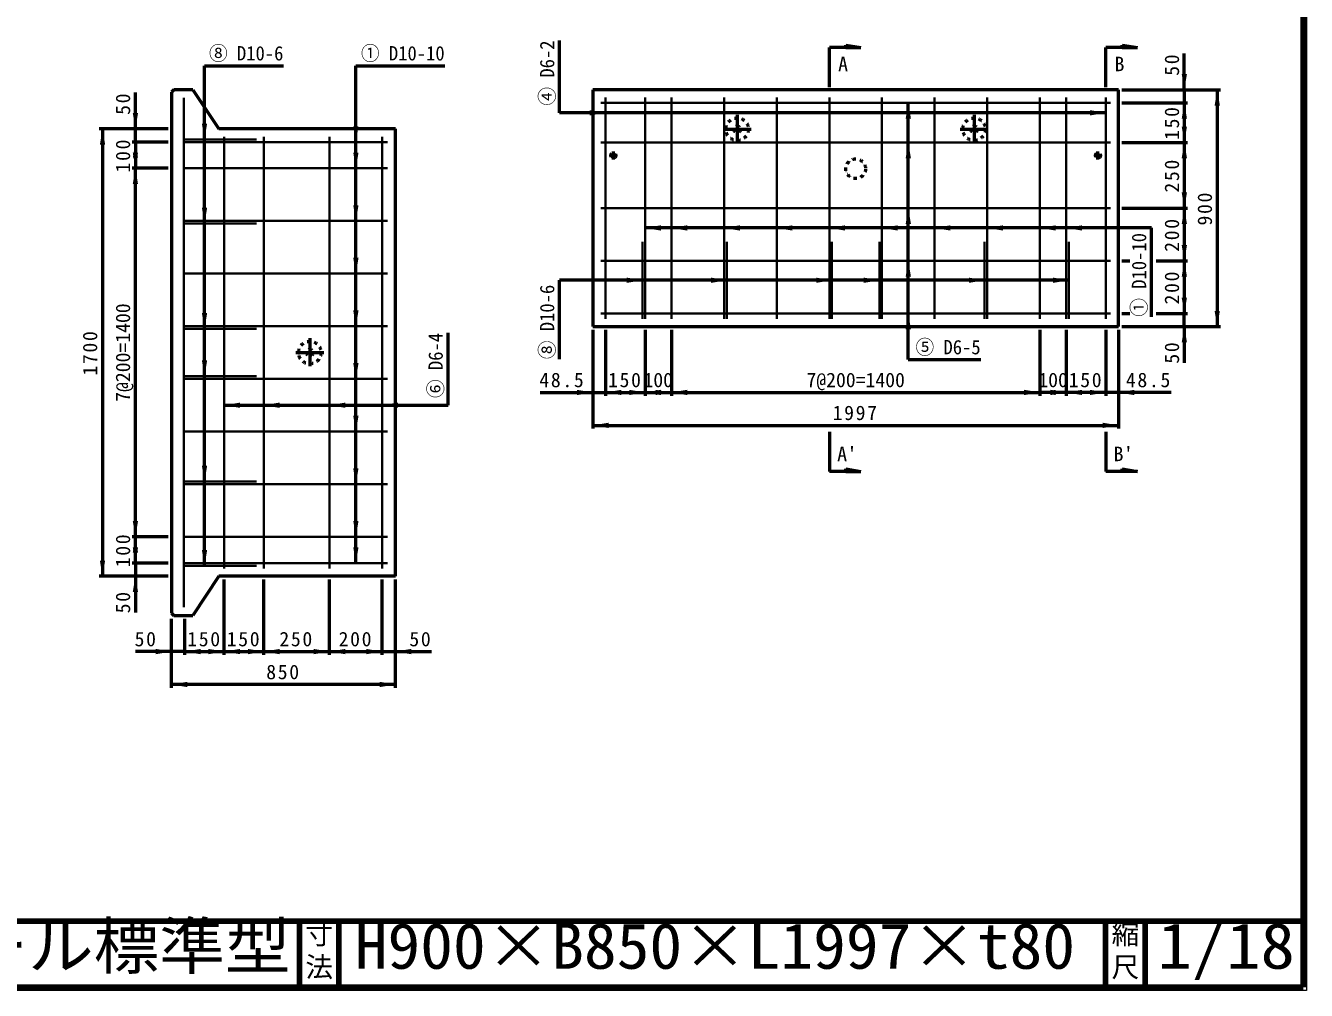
# Model space of a CAD drawing. Units: millimetres, scale not verified, with parts at other scales. Extents: x 100 to 4105, y 100 to 2870.
# Drawn here: x 2159 to 4105, y 100 to 1566 of the extents above; entities that cross this region are included whole.
import ezdxf
from ezdxf.enums import TextEntityAlignment as Align

# ---------------------------------------------------------------- set-up
doc = ezdxf.new("R2010")
doc.units = ezdxf.units.MM
doc.header["$LTSCALE"] = 5
doc.linetypes.add('USER2', pattern=[13.4, 10, -1.2, 1, -1.2])
doc.linetypes.add('USER3', pattern=[2.2, 1, -1.2])
doc.layers.add('V-nasSTD', color=7, linetype='Continuous', lineweight=50)
doc.styles.add('ＭＳ ゴシック', font='')
doc.styles.get('ＭＳ ゴシック').set_extended_font_data('MS Gothic')

msp = doc.modelspace()

# ---------------------------------------------------------------- hatches: boundary and pattern name
at = {"layer": 'V-nasSTD'}
for points in [[(3919.544, 1492.717), (3923.544, 1492.717), (3919.544, 1468.717), (3915.544, 1492.717)], [(3969.544, 1444.717), (3973.544, 1444.717), (3969.544, 1468.717), (3965.544, 1444.717)], [(3500.144, 1424.717), (3504.144, 1424.717), (3500.144, 1448.717), (3496.144, 1424.717)], [(3919.544, 1424.717), (3923.544, 1424.717), (3919.544, 1448.717), (3915.544, 1424.717)], [(2325.744, 1433.317), (2329.744, 1433.317), (2325.744, 1409.317), (2321.744, 1433.317)], [(3016.144, 1433.717), (3016.144, 1429.717), (3040.144, 1433.717), (3016.144, 1437.717)], [(3776.144, 1433.717), (3776.144, 1429.717), (3800.144, 1433.717), (3776.144, 1437.717)], [(2275.744, 1385.317), (2279.744, 1385.317), (2275.744, 1409.317), (2271.744, 1385.317)], [(2430.744, 1417.317), (2434.744, 1417.317), (2430.744, 1393.317), (2426.744, 1417.317)], [(2660.744, 1413.317), (2664.744, 1413.317), (2660.744, 1389.317), (2656.744, 1413.317)], [(3919.544, 1412.717), (3923.544, 1412.717), (3919.544, 1388.717), (3915.544, 1412.717)], [(2325.744, 1365.317), (2329.744, 1365.317), (2325.744, 1389.317), (2321.744, 1365.317)], [(3500.144, 1364.717), (3504.144, 1364.717), (3500.144, 1388.717), (3496.144, 1364.717)], [(3919.544, 1364.717), (3923.544, 1364.717), (3919.544, 1388.717), (3915.544, 1364.717)], [(2325.744, 1373.317), (2329.744, 1373.317), (2325.744, 1349.317), (2321.744, 1373.317)], [(2660.744, 1373.317), (2664.744, 1373.317), (2660.744, 1349.317), (2656.744, 1373.317)], [(2325.744, 1325.317), (2329.744, 1325.317), (2325.744, 1349.317), (2321.744, 1325.317)], [(3919.544, 1312.717), (3923.544, 1312.717), (3919.544, 1288.717), (3915.544, 1312.717)], [(2430.744, 1289.317), (2434.744, 1289.317), (2430.744, 1265.317), (2426.744, 1289.317)], [(2660.744, 1293.317), (2664.744, 1293.317), (2660.744, 1269.317), (2656.744, 1293.317)], [(3500.144, 1264.717), (3504.144, 1264.717), (3500.144, 1288.717), (3496.144, 1264.717)], [(3919.544, 1264.717), (3923.544, 1264.717), (3919.544, 1288.717), (3915.544, 1264.717)], [(3124.144, 1258.717), (3124.144, 1254.717), (3100.144, 1258.717), (3124.144, 1262.717)], [(3164.144, 1258.717), (3164.144, 1254.717), (3140.144, 1258.717), (3164.144, 1262.717)], [(3244.144, 1258.717), (3244.144, 1254.717), (3220.144, 1258.717), (3244.144, 1262.717)], [(3324.144, 1258.717), (3324.144, 1254.717), (3300.144, 1258.717), (3324.144, 1262.717)], [(3404.144, 1258.717), (3404.144, 1254.717), (3380.144, 1258.717), (3404.144, 1262.717)], [(3484.144, 1258.717), (3484.144, 1254.717), (3460.144, 1258.717), (3484.144, 1262.717)], [(3564.144, 1258.717), (3564.144, 1254.717), (3540.144, 1258.717), (3564.144, 1262.717)], [(3644.144, 1258.717), (3644.144, 1254.717), (3620.144, 1258.717), (3644.144, 1262.717)], [(3724.144, 1258.717), (3724.144, 1254.717), (3700.144, 1258.717), (3724.144, 1262.717)], [(3764.144, 1258.717), (3764.144, 1254.717), (3740.144, 1258.717), (3764.144, 1262.717)], [(3919.544, 1232.717), (3923.544, 1232.717), (3919.544, 1208.717), (3915.544, 1232.717)], [(2660.744, 1213.317), (2664.744, 1213.317), (2660.744, 1189.317), (2656.744, 1213.317)], [(3500.144, 1184.717), (3504.144, 1184.717), (3500.144, 1208.717), (3496.144, 1184.717)], [(3919.544, 1184.717), (3923.544, 1184.717), (3919.544, 1208.717), (3915.544, 1184.717)], [(3072.144, 1179.231), (3072.144, 1175.231), (3096.144, 1179.231), (3072.144, 1183.231)], [(3200.144, 1179.231), (3200.144, 1175.231), (3224.144, 1179.231), (3200.144, 1183.231)], [(3360.144, 1179.231), (3360.144, 1175.231), (3384.144, 1179.231), (3360.144, 1183.231)], [(3432.144, 1179.231), (3432.144, 1175.231), (3456.144, 1179.231), (3432.144, 1183.231)], [(3592.144, 1179.231), (3592.144, 1175.231), (3616.144, 1179.231), (3592.144, 1183.231)], [(3720.144, 1179.231), (3720.144, 1175.231), (3744.144, 1179.231), (3720.144, 1183.231)], [(3919.544, 1152.717), (3923.544, 1152.717), (3919.544, 1128.717), (3915.544, 1152.717)], [(2430.744, 1129.317), (2434.744, 1129.317), (2430.744, 1105.317), (2426.744, 1129.317)], [(2660.744, 1133.317), (2664.744, 1133.317), (2660.744, 1109.317), (2656.744, 1133.317)], [(3969.544, 1132.717), (3973.544, 1132.717), (3969.544, 1108.717), (3965.544, 1132.717)], [(3500.144, 1104.717), (3504.144, 1104.717), (3500.144, 1128.717), (3496.144, 1104.717)], [(3919.544, 1084.717), (3923.544, 1084.717), (3919.544, 1108.717), (3915.544, 1084.717)], [(2430.744, 1057.317), (2434.744, 1057.317), (2430.744, 1033.317), (2426.744, 1057.317)], [(2660.744, 1053.317), (2664.744, 1053.317), (2660.744, 1029.317), (2656.744, 1053.317)], [(2996.744, 1008.717), (2996.744, 1004.717), (3020.744, 1008.717), (2996.744, 1012.717)], [(3064.144, 1008.717), (3064.144, 1004.717), (3040.144, 1008.717), (3064.144, 1012.717)], [(3076.144, 1008.717), (3076.144, 1004.717), (3100.144, 1008.717), (3076.144, 1012.717)], [(3124.144, 1008.717), (3124.144, 1004.717), (3100.144, 1008.717), (3124.144, 1012.717)], [(3116.144, 1008.717), (3116.144, 1004.717), (3140.144, 1008.717), (3116.144, 1012.717)], [(3164.144, 1008.717), (3164.144, 1004.717), (3140.144, 1008.717), (3164.144, 1012.717)], [(3676.144, 1008.717), (3676.144, 1004.717), (3700.144, 1008.717), (3676.144, 1012.717)], [(3724.144, 1008.717), (3724.144, 1004.717), (3700.144, 1008.717), (3724.144, 1012.717)], [(3716.144, 1008.717), (3716.144, 1004.717), (3740.144, 1008.717), (3716.144, 1012.717)], [(3764.144, 1008.717), (3764.144, 1004.717), (3740.144, 1008.717), (3764.144, 1012.717)], [(3776.144, 1008.717), (3776.144, 1004.717), (3800.144, 1008.717), (3776.144, 1012.717)], [(3843.544, 1008.717), (3843.544, 1004.717), (3819.544, 1008.717), (3843.544, 1012.717)], [(2484.744, 989.317), (2484.744, 985.317), (2460.744, 989.317), (2484.744, 993.317)], [(2544.744, 989.317), (2544.744, 985.317), (2520.744, 989.317), (2544.744, 993.317)], [(2644.744, 989.317), (2644.744, 985.317), (2620.744, 989.317), (2644.744, 993.317)], [(2724.744, 989.317), (2724.744, 985.317), (2700.744, 989.317), (2724.744, 993.317)], [(2660.744, 973.317), (2664.744, 973.317), (2660.744, 949.317), (2656.744, 973.317)], [(3044.744, 958.717), (3044.744, 954.717), (3020.744, 958.717), (3044.744, 962.717)], [(3795.544, 958.717), (3795.544, 954.717), (3819.544, 958.717), (3795.544, 962.717)], [(2430.744, 897.317), (2434.744, 897.317), (2430.744, 873.317), (2426.744, 897.317)], [(2660.744, 893.317), (2664.744, 893.317), (2660.744, 869.317), (2656.744, 893.317)], [(2325.744, 813.317), (2329.744, 813.317), (2325.744, 789.317), (2321.744, 813.317)], [(2660.744, 813.317), (2664.744, 813.317), (2660.744, 789.317), (2656.744, 813.317)], [(2325.744, 765.317), (2329.744, 765.317), (2325.744, 789.317), (2321.744, 765.317)], [(2325.744, 773.317), (2329.744, 773.317), (2325.744, 749.317), (2321.744, 773.317)], [(2430.744, 769.317), (2434.744, 769.317), (2430.744, 745.317), (2426.744, 769.317)], [(2660.744, 773.317), (2664.744, 773.317), (2660.744, 749.317), (2656.744, 773.317)], [(2275.744, 753.317), (2279.744, 753.317), (2275.744, 729.317), (2271.744, 753.317)], [(2325.744, 705.317), (2329.744, 705.317), (2325.744, 729.317), (2321.744, 705.317)], [(2356.744, 614.917), (2356.744, 610.917), (2380.744, 614.917), (2356.744, 618.917)], [(2424.744, 614.917), (2424.744, 610.917), (2400.744, 614.917), (2424.744, 618.917)], [(2436.744, 614.917), (2436.744, 610.917), (2460.744, 614.917), (2436.744, 618.917)], [(2484.744, 614.917), (2484.744, 610.917), (2460.744, 614.917), (2484.744, 618.917)], [(2496.744, 614.917), (2496.744, 610.917), (2520.744, 614.917), (2496.744, 618.917)], [(2544.744, 614.917), (2544.744, 610.917), (2520.744, 614.917), (2544.744, 618.917)], [(2596.744, 614.917), (2596.744, 610.917), (2620.744, 614.917), (2596.744, 618.917)], [(2644.744, 614.917), (2644.744, 610.917), (2620.744, 614.917), (2644.744, 618.917)], [(2676.744, 614.917), (2676.744, 610.917), (2700.744, 614.917), (2676.744, 618.917)], [(2744.744, 614.917), (2744.744, 610.917), (2720.744, 614.917), (2744.744, 618.917)], [(2404.744, 564.917), (2404.744, 560.917), (2380.744, 564.917), (2404.744, 568.917)], [(2696.744, 564.917), (2696.744, 560.917), (2720.744, 564.917), (2696.744, 568.917)]]:
    msp.add_hatch(color=256, dxfattribs=at).paths.add_polyline_path(points)

# ---------------------------------------------------------------- linework, layer by layer
at = {"layer": 'V-nasSTD', "lineweight": 100}
for p, q in [((4100, 105), (4100, 2865)), ((105, 205), (4100, 205)), ((2575, 205), (2575, 105)), ((2635, 205), (2635, 105)), ((3800, 205), (3800, 105)), ((3860, 205), (3860, 105)), ((105, 105), (4100, 105))]:
    msp.add_line(p, q, dxfattribs=at)
at = {"layer": 'V-nasSTD'}
for p, q in [((2970.144, 1433.717), (2970.144, 1543.717)), ((3380.144, 1472.717), (3380.144, 1532.717)), ((3405.144, 1532.717), (3380.144, 1532.717)), ((3405.144, 1532.717), (3405.144, 1536.557)), ((3405.144, 1536.557), (3428.184, 1532.717)), ((3405.144, 1532.717), (3428.184, 1532.717)), ((3800.144, 1472.717), (3800.144, 1532.717)), ((3825.144, 1532.717), (3800.144, 1532.717)), ((3825.144, 1532.717), (3825.144, 1536.557)), ((3825.144, 1536.557), (3848.184, 1532.717)), ((3825.144, 1532.717), (3848.184, 1532.717)), ((3919.544, 1468.717), (3919.544, 1523.717)), ((2430.744, 745.317), (2430.744, 1505.317)), ((2430.744, 1505.317), (2550.744, 1505.317)), ((2660.744, 749.317), (2660.744, 1505.317)), ((2660.744, 1505.317), (2795.744, 1505.317)), ((2325.744, 1409.317), (2325.744, 1464.317)), ((2384.344, 1468.717), (2380.744, 1465.117)), ((2380.744, 1465.117), (2380.744, 673.517)), ((2412.744, 1468.717), (2384.344, 1468.717)), ((2412.744, 1468.717), (2452.744, 1409.317)), ((3020.744, 1468.717), (3020.744, 1108.717)), ((3819.544, 1468.717), (3020.744, 1468.717)), ((3819.544, 1108.717), (3819.544, 1468.717)), ((3824.544, 1468.717), (3974.544, 1468.717)), ((3919.544, 1468.717), (3919.544, 1448.717)), ((3969.544, 1468.717), (3969.544, 1108.717)), ((3500.144, 1058.717), (3500.144, 1448.717)), ((3824.544, 1448.717), (3924.544, 1448.717)), ((3919.544, 1448.717), (3919.544, 1388.717)), ((3800.144, 1433.717), (2970.144, 1433.717)), ((2375.744, 1409.317), (2270.744, 1409.317)), ((2275.744, 1409.317), (2275.744, 729.317)), ((2325.744, 1389.317), (2325.744, 1409.317)), ((2720.744, 1409.317), (2452.744, 1409.317)), ((2720.744, 729.317), (2720.744, 1409.317)), ((2375.744, 1389.317), (2320.744, 1389.317)), ((2325.744, 1389.317), (2325.744, 1349.317)), ((3824.544, 1388.717), (3924.544, 1388.717)), ((3919.544, 1388.717), (3919.544, 1288.717)), ((2375.744, 1349.317), (2320.744, 1349.317)), ((2325.744, 789.317), (2325.744, 1349.317)), ((3824.544, 1288.717), (3924.544, 1288.717)), ((3919.544, 1288.717), (3919.544, 1208.717)), ((3869.544, 1258.717), (3100.144, 1258.717)), ((3869.544, 1123.717), (3869.544, 1258.717)), ((3824.544, 1208.717), (3836.544, 1208.717)), ((3876.544, 1208.717), (3924.544, 1208.717)), ((3919.544, 1208.717), (3919.544, 1128.717)), ((3744.144, 1179.231), (2970.144, 1179.231)), ((2970.144, 1059.231), (2970.144, 1179.231)), ((3824.544, 1128.717), (3836.544, 1128.717)), ((3876.544, 1128.717), (3924.544, 1128.717)), ((3919.544, 1108.717), (3919.544, 1128.717)), ((2800.744, 989.317), (2800.744, 1099.317)), ((3020.744, 1108.717), (3819.544, 1108.717)), ((3020.744, 1103.717), (3020.744, 953.717)), ((3040.144, 1103.717), (3040.144, 1003.717)), ((3100.144, 1103.717), (3100.144, 1003.717)), ((3140.144, 1103.717), (3140.144, 1003.717)), ((3700.144, 1103.717), (3700.144, 1003.717)), ((3740.144, 1103.717), (3740.144, 1003.717)), ((3800.144, 1103.717), (3800.144, 1003.717)), ((3819.544, 1103.717), (3819.544, 953.717)), ((3824.544, 1108.717), (3974.544, 1108.717)), ((3919.544, 1108.717), (3919.544, 1053.717)), ((3500.144, 1058.717), (3610.144, 1058.717)), ((2940.744, 1008.717), (3020.744, 1008.717)), ((3020.744, 1008.717), (3040.144, 1008.717)), ((3040.144, 1008.717), (3100.144, 1008.717)), ((3100.144, 1008.717), (3140.144, 1008.717)), ((3140.144, 1008.717), (3700.144, 1008.717)), ((3740.144, 1008.717), (3700.144, 1008.717)), ((3800.144, 1008.717), (3740.144, 1008.717)), ((3819.544, 1008.717), (3800.144, 1008.717)), ((3899.544, 1008.717), (3819.544, 1008.717)), ((2460.744, 989.317), (2800.744, 989.317)), ((3020.744, 958.717), (3819.544, 958.717)), ((3380.144, 948.717), (3380.144, 888.717)), ((3800.144, 948.717), (3800.144, 888.717)), ((3405.144, 888.717), (3380.144, 888.717)), ((3405.144, 888.717), (3405.144, 892.557)), ((3405.144, 892.557), (3428.184, 888.717)), ((3405.144, 888.717), (3428.184, 888.717)), ((3825.144, 888.717), (3800.144, 888.717)), ((3825.144, 888.717), (3825.144, 892.557)), ((3825.144, 892.557), (3848.184, 888.717)), ((3848.184, 888.717), (3825.144, 888.717)), ((2375.744, 789.317), (2320.744, 789.317)), ((2325.744, 749.317), (2325.744, 789.317)), ((2375.744, 749.317), (2320.744, 749.317)), ((2325.744, 749.317), (2325.744, 729.317)), ((2375.744, 729.317), (2270.744, 729.317)), ((2325.744, 729.317), (2325.744, 674.317)), ((2452.744, 729.317), (2412.744, 669.917)), ((2720.744, 729.317), (2452.744, 729.317)), ((2460.744, 609.917), (2460.744, 724.317)), ((2520.744, 609.917), (2520.744, 724.317)), ((2620.744, 609.917), (2620.744, 724.317)), ((2700.744, 609.917), (2700.744, 724.317)), ((2720.744, 559.917), (2720.744, 724.317)), ((2380.744, 673.517), (2384.344, 669.917)), ((2380.744, 559.917), (2380.744, 664.917)), ((2384.344, 669.917), (2412.744, 669.917)), ((2400.744, 609.917), (2400.744, 664.917)), ((2380.744, 614.917), (2325.744, 614.917)), ((2400.744, 614.917), (2380.744, 614.917)), ((2400.744, 614.917), (2460.744, 614.917)), ((2460.744, 614.917), (2520.744, 614.917)), ((2520.744, 614.917), (2620.744, 614.917)), ((2620.744, 614.917), (2700.744, 614.917)), ((2700.744, 614.917), (2720.744, 614.917)), ((2720.744, 614.917), (2775.744, 614.917)), ((2720.744, 564.917), (2380.744, 564.917))]:
    msp.add_line(p, q, dxfattribs=at)
at = {"layer": 'V-nasSTD', "lineweight": 35}
for p, q in [((2399.544, 1456.317), (2399.544, 682.317)), ((3032.744, 1448.717), (3807.544, 1448.717)), ((3040.144, 1456.717), (3040.144, 1120.717)), ((3100.144, 1456.717), (3100.144, 1120.717)), ((3140.144, 1456.717), (3140.144, 1120.717)), ((3220.144, 1456.717), (3220.144, 1120.717)), ((3300.144, 1456.717), (3300.144, 1120.717)), ((3380.144, 1456.717), (3380.144, 1120.717)), ((3460.144, 1456.717), (3460.144, 1120.717)), ((3540.144, 1456.717), (3540.144, 1120.717)), ((3620.144, 1456.717), (3620.144, 1120.717)), ((3700.144, 1456.717), (3700.144, 1120.717)), ((3740.144, 1456.717), (3740.144, 1120.717)), ((3800.144, 1456.717), (3800.144, 1120.717)), ((2398.744, 1393.317), (2509.773, 1393.317)), ((2708.744, 1389.317), (2400.744, 1389.317)), ((2460.744, 741.317), (2460.744, 1397.317)), ((2520.744, 741.317), (2520.744, 1397.317)), ((2620.744, 741.317), (2620.744, 1397.317)), ((2700.744, 741.317), (2700.744, 1397.317)), ((3032.744, 1388.717), (3807.544, 1388.717)), ((2708.744, 1349.317), (2400.744, 1349.317)), ((3032.744, 1288.717), (3807.544, 1288.717)), ((2398.744, 1265.317), (2509.773, 1265.317)), ((2708.744, 1269.317), (2400.744, 1269.317)), ((3096.144, 1237.746), (3096.144, 1120.717)), ((3224.144, 1237.746), (3224.144, 1120.717)), ((3384.144, 1237.746), (3384.144, 1120.717)), ((3456.144, 1237.746), (3456.144, 1120.717)), ((3616.144, 1237.746), (3616.144, 1120.717)), ((3744.144, 1237.746), (3744.144, 1120.717)), ((3032.744, 1208.717), (3807.544, 1208.717)), ((2708.744, 1189.317), (2400.744, 1189.317)), ((2708.744, 1109.317), (2400.744, 1109.317)), ((3032.744, 1128.717), (3807.544, 1128.717)), ((2398.744, 1105.317), (2509.773, 1105.317)), ((2398.744, 1033.317), (2509.773, 1033.317)), ((2708.744, 1029.317), (2400.744, 1029.317)), ((2708.744, 949.317), (2400.744, 949.317)), ((2398.744, 873.317), (2509.773, 873.317)), ((2708.744, 869.317), (2400.744, 869.317)), ((2708.744, 789.317), (2400.744, 789.317)), ((2398.744, 745.317), (2509.773, 745.317)), ((2708.744, 749.317), (2400.744, 749.317))]:
    msp.add_line(p, q, dxfattribs=at)
at = {"layer": 'V-nasSTD', "linetype": 'USER2'}
for p, q in [((3240.144, 1430.517), (3240.144, 1388.117)), ((3600.144, 1430.517), (3600.144, 1388.117)), ((3218.944, 1408.717), (3261.344, 1408.717)), ((3578.944, 1408.717), (3621.344, 1408.717)), ((3045.944, 1368.717), (3057.944, 1368.717)), ((3051.944, 1362.717), (3051.944, 1374.717)), ((3782.344, 1368.717), (3794.344, 1368.717)), ((3788.344, 1362.717), (3788.344, 1374.717)), ((2590.744, 1091.117), (2590.744, 1048.717)), ((2569.544, 1069.317), (2611.944, 1069.317))]:
    msp.add_line(p, q, dxfattribs=at)
at = {"layer": 'V-nasSTD', "lineweight": 13}
msp.add_lwpolyline([(100, 100), (100, 2870), (4105, 2870), (4105, 100)], close=True, dxfattribs=at)
at = {"layer": 'V-nasSTD', "linetype": 'USER3'}
for centre, radius in [((3240.144, 1408.717), 17.2), ((3600.144, 1408.717), 17.2), ((3240.144, 1408.717), 5), ((3600.144, 1408.717), 5), ((3051.944, 1368.717), 3.8), ((3051.944, 1368.717), 2.4), ((3051.944, 1368.717), 2), ((3420.144, 1348.717), 15), ((3788.344, 1368.717), 3.8), ((3788.344, 1368.717), 2.4), ((3788.344, 1368.717), 2), ((2590.744, 1069.317), 17.2), ((2590.744, 1069.317), 5)]:
    msp.add_circle(centre, radius, dxfattribs=at)

# ---------------------------------------------------------------- texts
at = {"layer": 'V-nasSTD', "style": 'ＭＳ ゴシック', "width": 0.95}
for s, p in [('⑧ D10-6', (2494.109, 1535.125)), ('① D10-10', (2732.029, 1535.125)), ('⑤ D6-5', (3560.588, 1088.525))]:
    msp.add_text(s, height=21.85, dxfattribs=at).set_placement(p, align=Align.TOP_CENTER)
for s, p in [('④ D6-2', (2940.336, 1494.161)), ('① D10-10', (3839.736, 1187.431)), ('⑧ D10-6', (2940.336, 1115.867)), ('⑥ D6-4', (2770.936, 1049.761))]:
    msp.add_text(s, height=21.85, rotation=90, dxfattribs=at).set_placement(p, align=Align.TOP_CENTER)
at = {"layer": 'V-nasSTD', "style": 'ＭＳ ゴシック'}
for s, p in [('A', (3401.009, 1518.892)), ('B', (3821.009, 1518.892)), ('100', (3120.144, 1038.717)), ('7@200=1400', (3420.144, 1038.717)), ('100', (3720.144, 1038.717)), ("A'", (3407.033, 926.273)), ("B'", (3827.033, 926.273))]:
    msp.add_text(s, height=21.99, dxfattribs=at).set_placement(p, align=Align.TOP_CENTER)
msp.add_text('7@200=1400', height=21.99, rotation=90, dxfattribs=at).set_placement((2295.744, 1069.317), align=Align.TOP_CENTER)
for s, width, p in [('1stタッチウォール標準型', 1.05, (1414.75, 202.47)), ('H900×B850×L1997×t80', 1.05, (2659, 202.508)), ('1/18', 1.1, (3879, 202.582))]:
    msp.add_text(s, height=69.65, dxfattribs=dict(at, width=width)).set_placement(p, align=Align.TOP_LEFT)
for s, p in [('寸', (2583.982, 200.999)), ('縮', (3808.982, 200.999)), ('法', (2583.976, 151.01)), ('尺', (3808.976, 151.01))]:
    msp.add_text(s, height=30.79, dxfattribs=at).set_placement(p, align=Align.TOP_LEFT)
at = {"layer": 'V-nasSTD', "char_height": 21.99, "attachment_point": 2, "rotation": 90, "style": 'ＭＳ ゴシック'}
for s, insert in [('\\T1.17;50', (3889.544, 1507.467)), ('\\T1.17;50', (2295.744, 1448.067)), ('\\T1.17;150', (3889.544, 1418.717)), ('\\T1.17;100', (2295.744, 1369.317)), ('\\T1.17;250', (3889.544, 1338.717)), ('\\T1.17;900', (3939.544, 1288.717)), ('\\T1.17;200', (3889.544, 1248.717)), ('\\T1.17;200', (3889.544, 1168.717)), ('\\T1.17;1700', (2245.744, 1069.317)), ('\\T1.17;50', (3889.544, 1069.967)), ('\\T1.17;100', (2295.744, 769.317)), ('\\T1.17;50', (2295.744, 690.567))]:
    msp.add_mtext(s, dxfattribs=dict(at, insert=insert))
at = {"layer": 'V-nasSTD', "char_height": 21.99, "attachment_point": 2, "style": 'ＭＳ ゴシック'}
for s, insert in [('\\T1.17;48.5', (2974.494, 1038.717)), ('\\T1.17;150', (3070.144, 1038.717)), ('\\T1.17;150', (3770.144, 1038.717)), ('\\T1.17;48.5', (3865.794, 1038.717)), ('\\T1.17;1997', (3420.144, 988.717)), ('\\T1.17;50', (2341.994, 644.917)), ('\\T1.17;150', (2430.744, 644.917)), ('\\T1.17;150', (2490.744, 644.917)), ('\\T1.17;250', (2570.744, 644.917)), ('\\T1.17;200', (2660.744, 644.917)), ('\\T1.17;50', (2759.494, 644.917)), ('\\T1.17;850', (2550.744, 594.917))]:
    msp.add_mtext(s, dxfattribs=dict(at, insert=insert))

doc.saveas('drawing.dxf')
